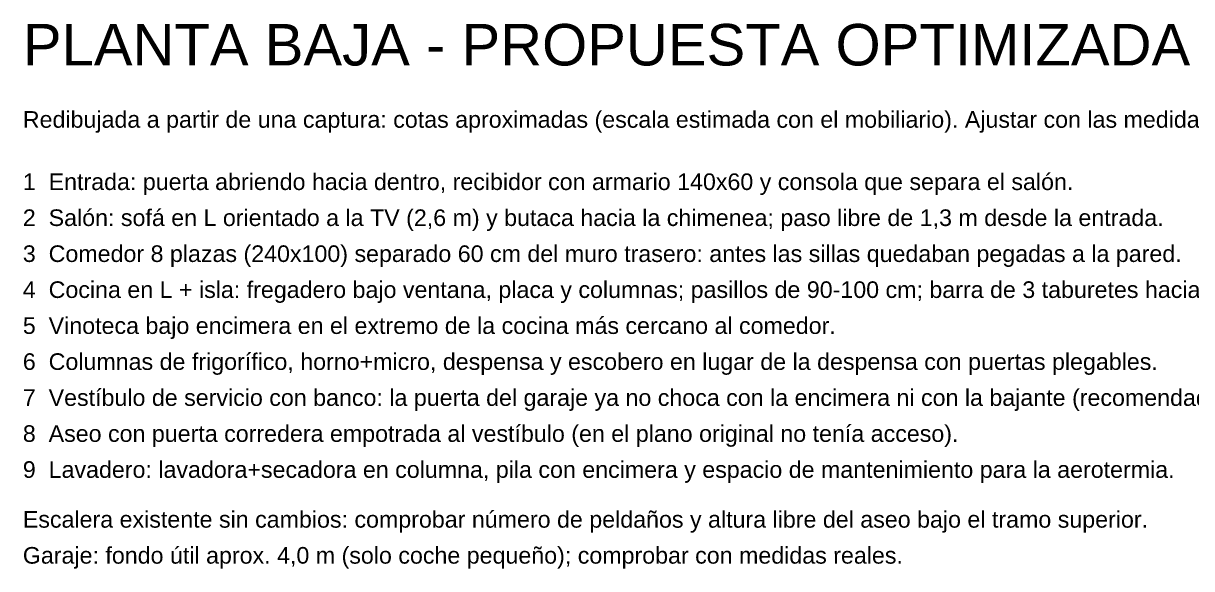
# Model space of a CAD drawing. Header units: millimetres. Extents: x -757 to 18550, y -6636 to 6557.
# Drawn here: x 4 to 8439, y -6636 to -2696 of the extents above; entities that cross this region are included whole.
import ezdxf

# ---------------------------------------------------------------- set-up
doc = ezdxf.new("R2010")
doc.units = ezdxf.units.MM
doc.layers.add('A-TEXTO', color=7, linetype='Continuous', lineweight=18)
doc.styles.add('A-TEXTO', font='arial.ttf')

msp = doc.modelspace()

# ---------------------------------------------------------------- texts
at = {"layer": 'A-TEXTO', "style": 'A-TEXTO'}
for s, height, p in [('PLANTA BAJA - PROPUESTA OPTIMIZADA', 300, (0, -3000)), ('Redibujada a partir de una captura: cotas aproximadas (escala estimada con el mobiliario). Ajustar con las medidas reales antes de usar.', 120, (0, -3450)), ('1  Entrada: puerta abriendo hacia dentro, recibidor con armario 140x60 y consola que separa el salón.', 120, (0, -3900)), ('2  Salón: sofá en L orientado a la TV (2,6 m) y butaca hacia la chimenea; paso libre de 1,3 m desde la entrada.', 120, (0, -4160)), ('3  Comedor 8 plazas (240x100) separado 60 cm del muro trasero: antes las sillas quedaban pegadas a la pared.', 120, (0, -4420)), ('4  Cocina en L + isla: fregadero bajo ventana, placa y columnas; pasillos de 90-100 cm; barra de 3 taburetes hacia el comedor.', 120, (0, -4680)), ('5  Vinoteca bajo encimera en el extremo de la cocina más cercano al comedor.', 120, (0, -4940)), ('6  Columnas de frigorífico, horno+micro, despensa y escobero en lugar de la despensa con puertas plegables.', 120, (0, -5200)), ('7  Vestíbulo de servicio con banco: la puerta del garaje ya no choca con la encimera ni con la bajante (recomendado EI2 45-C5).', 120, (0, -5460)), ('8  Aseo con puerta corredera empotrada al vestíbulo (en el plano original no tenía acceso).', 120, (0, -5720)), ('9  Lavadero: lavadora+secadora en columna, pila con encimera y espacio de mantenimiento para la aerotermia.', 120, (0, -5980)), ('Escalera existente sin cambios: comprobar número de peldaños y altura libre del aseo bajo el tramo superior.', 120, (0, -6340)), ('Garaje: fondo útil aprox. 4,0 m (solo coche pequeño); comprobar con medidas reales.', 120, (0, -6600))]:
    msp.add_text(s, height=height, dxfattribs=at).set_placement(p)

doc.saveas('drawing.dxf')
